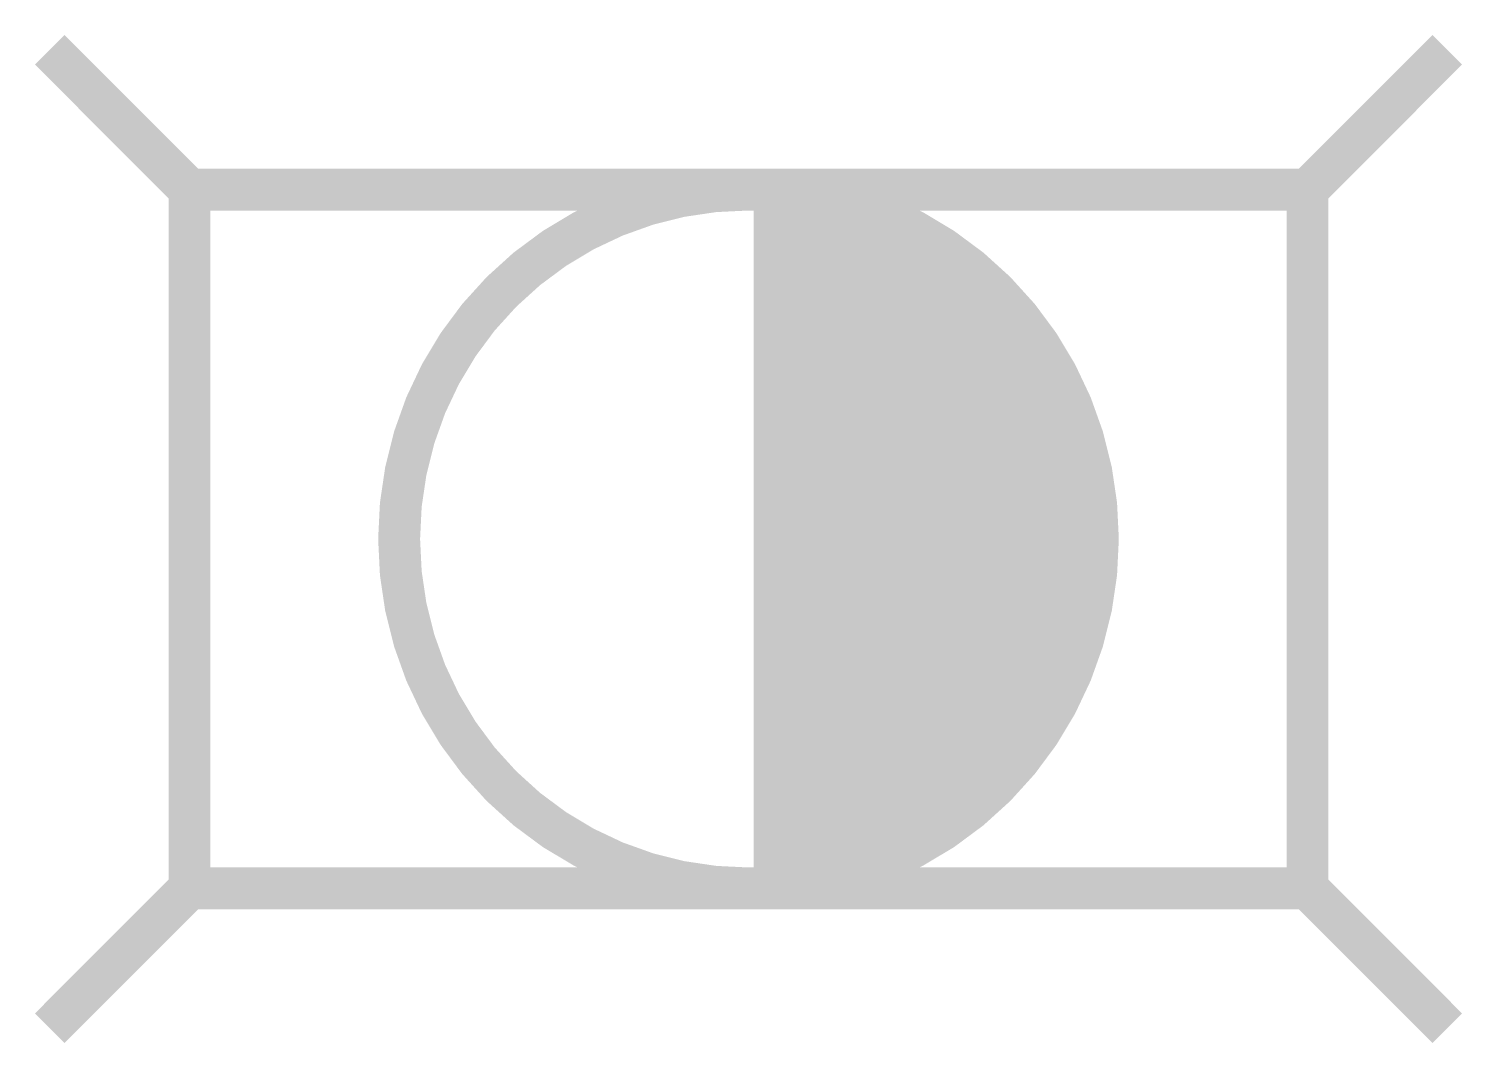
# Model space of a CAD drawing. Extents: x -0.01 to 7.2, y -0.04 to 5.07.
import ezdxf

# ---------------------------------------------------------------- set-up
doc = ezdxf.new("R2010")
doc.units = 0
doc.header["$MEASUREMENT"] = 0
doc.layers.get('0').update_dxf_attribs({"linetype": 'CONTINUOUS'})

msp = doc.modelspace()

# ---------------------------------------------------------------- linework, layer by layer
at = {"const_width": 0.21}
for points in [[(0.0969, 4.963), (0.7969, 4.263)], [(7.0969, 4.963), (6.3969, 4.263)], [(0.7969, 0.763), (6.3969, 0.763), (6.3969, 4.263), (0.7969, 4.263), (0.7969, 0.658)], [(0.0969, 0.063), (0.7969, 0.763)], [(7.0969, 0.063), (6.3969, 0.763)]]:
    msp.add_lwpolyline(points, dxfattribs=at)
for points, const_width in [([(3.5969, 0.763, 1), (3.5969, 4.263, 1), (3.5969, 0.763, 1)], 0.21), ([(3.6221, 1.5942, 1), (3.6221, 3.3442, 1)], 1.75)]:
    msp.add_lwpolyline(points, format="xyb", dxfattribs=dict(const_width=const_width))

doc.saveas('drawing.dxf')
